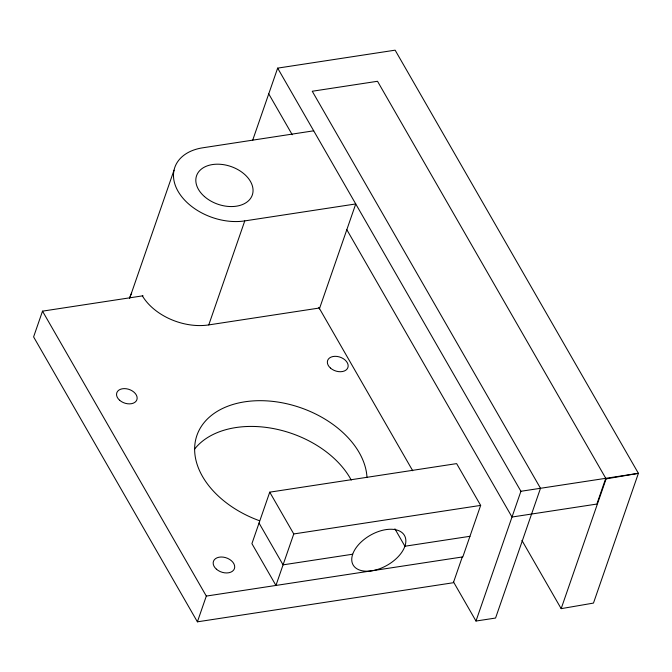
<?xml version="1.0" encoding="UTF-8"?>
<svg xmlns="http://www.w3.org/2000/svg" width="672" height="672" viewBox="0 0 672 672"><rect width="100%" height="100%" fill="white"/><g stroke="black" fill="none" stroke-linecap="round" stroke-linejoin="round"><path stroke-width="1.01" d="M143.035 295.789L42.512 311.153L33.6 336.899L197.4 621.827L453.373 582.725L462.286 556.979M129.772 297.982L174.023 170.209M252.613 140.423L277.654 68.124L395.136 50.173L638.4 473.332L593.468 603.086L561.162 608.656L521.934 540.414M142.38 295.89A51.794 35.062 19.1 0 0 208.765 324.912L244.776 220.903L355.74 203.952L319.376 308.944M197.4 621.827L206.312 596.081L42.512 311.153M269.741 492.164L251.916 543.648L275.94 585.446L293.765 533.954L269.741 492.164L456.632 463.613L480.656 505.403L462.823 556.895L206.312 596.081M561.162 608.656L606.102 478.892L377.521 81.278L312.253 91.249L540.498 488.284L495.566 618.047L475.986 621.037L520.918 491.282L277.654 68.124M605.766 478.313L596.854 504.059L511.997 517.028L346.819 229.698M606.102 478.892L638.4 473.332L520.918 491.282M313.69 130.813L202.709 147.806A51.794 35.062 19.1 0 0 178.088 191.344A51.794 35.062 19.1 0 0 244.776 220.903M208.765 324.912L319.183 308.045M293.765 533.954L480.656 505.403M352.691 554.215L283.072 564.85L259.048 523.06M469.955 536.298L404.905 546.235L394.901 528.822M268.741 93.87L292.244 134.753M318.83 307.432L412.726 470.77M453.508 581.935L475.986 621.037M194.443 449.291A88.83 60.127 19.1 0 1 274.142 428.711A88.83 60.127 19.1 0 1 351.246 480.077M259.451 520.716A88.83 60.127 19.1 0 1 195.636 439.9A88.83 60.127 19.1 0 1 285.625 403.494A88.83 60.127 19.1 0 1 366.979 477.212M129.528 298.217A51.794 35.062 19.1 0 1 131.653 293.21M373.128 570.57A29.61 17.203 -29.9 0 0 404.552 535.618A29.61 17.203 -29.9 0 0 358.722 544.488A29.61 17.203 -29.9 0 0 373.128 570.57M216.401 569.176A11.105 7.518 19.1 0 0 234.377 568.756A11.105 7.518 19.1 0 0 221.029 557.004A11.105 7.518 19.1 0 0 216.401 569.176M119.633 400.26A10.626 7.19 19.1 0 0 136.836 399.865A10.626 7.19 19.1 0 0 124.06 388.618A10.626 7.19 19.1 0 0 119.633 400.26M330.473 368.08A10.735 7.266 19.1 0 0 347.852 367.676A10.735 7.266 19.1 0 0 334.95 356.32A10.735 7.266 19.1 0 0 330.473 368.08M204.414 196.518A29.492 19.967 19.1 0 0 252.16 195.409A29.492 19.967 19.1 0 0 216.712 164.195A29.492 19.967 19.1 0 0 204.414 196.518"/></g></svg>
